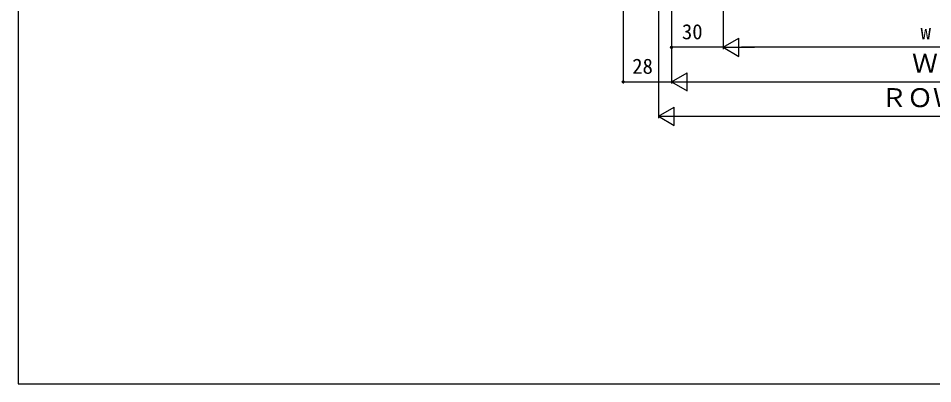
# Model space of a CAD drawing. Units: millimetres, scale not verified. Extents: x -525 to 525, y -785 to 780.
# Drawn here: x -525 to 5, y -785 to -573 of the extents above; entities that cross this region are included whole.
import ezdxf
from ezdxf.enums import TextEntityAlignment as Align

# ---------------------------------------------------------------- set-up
doc = ezdxf.new("R2010")
doc.units = ezdxf.units.MM
doc.header["$LTSCALE"] = 4
doc.layers.add('0-6_YKK_D', color=6, linetype='Continuous')
doc.layers.add('0-7_YKK_ZWAK', color=7, linetype='Continuous')
doc.styles.add('ＭＳ ゴシック', font='')
doc.styles.get('ＭＳ ゴシック').set_extended_font_data('MS Gothic')

msp = doc.modelspace()

# ---------------------------------------------------------------- linework, layer by layer
at = {"layer": '0-6_YKK_D'}
for p, q in [((-174.5, -420.2), (-174.5, -610.701)), ((-146.5, -447.2), (-146.5, -590.701)), ((-146.5, -447.2), (-146.5, -610.701)), ((-146.498, -447.4), (-146.498, -610.701)), ((-116.5, -462.2), (-116.5, -590.701)), ((-154, -518.7), (-154, -630.701)), ((-116.5, -562.703), (-116.5, -590.701)), ((-116.5, -589.701), (-107.407, -584.451)), ((-107.407, -594.951), (-107.407, -584.451)), ((-116.5, -589.701), (-146.5, -589.701)), ((-116.5, -589.701), (-107.407, -594.951)), ((-116.5, -589.701), (-98.313, -589.701)), ((113.002, -589.701), (-106, -589.701)), ((-146.5, -609.701), (-137.407, -604.451)), ((-137.407, -614.951), (-137.407, -604.451)), ((-174.5, -609.701), (-146.498, -609.701)), ((-146.5, -609.701), (-137.407, -614.951)), ((-146.5, -609.701), (-128.313, -609.701)), ((-136, -609.701), (143, -609.701)), ((-154, -629.701), (-144.907, -624.451)), ((-144.907, -634.951), (-144.907, -624.451)), ((-154, -629.701), (-144.907, -634.951)), ((-154, -629.701), (-135.813, -629.701)), ((-143.5, -629.701), (150.5, -629.701))]:
    msp.add_line(p, q, dxfattribs=at)
for centre in [(-146.5, -589.701), (-174.5, -609.701)]:
    msp.add_circle(centre, 0.637, dxfattribs=at)
at = {"layer": '0-7_YKK_ZWAK'}
msp.add_line((-525, 745.3), (-525, -784.7), dxfattribs=at)
msp.add_lwpolyline([(-525, -784.7), (525, -784.7), (525, 745.3)], dxfattribs=at)

# ---------------------------------------------------------------- texts
at = {"layer": '0-6_YKK_D', "style": 'ＭＳ ゴシック'}
for s, height, p in [('30', 8.798, (-140.461, -587.701)), ('w', 8.798, (-2.158, -587.701)), ('Ｗ', 11, (-7.153, -607.701)), ('28', 8.798, (-169.26, -607.701)), ('ＲＯＷ', 11, (-25.008, -627.701))]:
    msp.add_text(s, height=height, dxfattribs=at).set_placement(p, align=Align.BOTTOM_LEFT)

doc.saveas('drawing.dxf')
